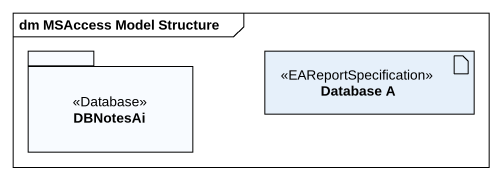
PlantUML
@startuml
mainframe dm MSAccess Model Structure
package DBNotesAi <<Database>> {
}
artifact "Database A" as Database_A <<EAReportSpecification>>
@enduml
